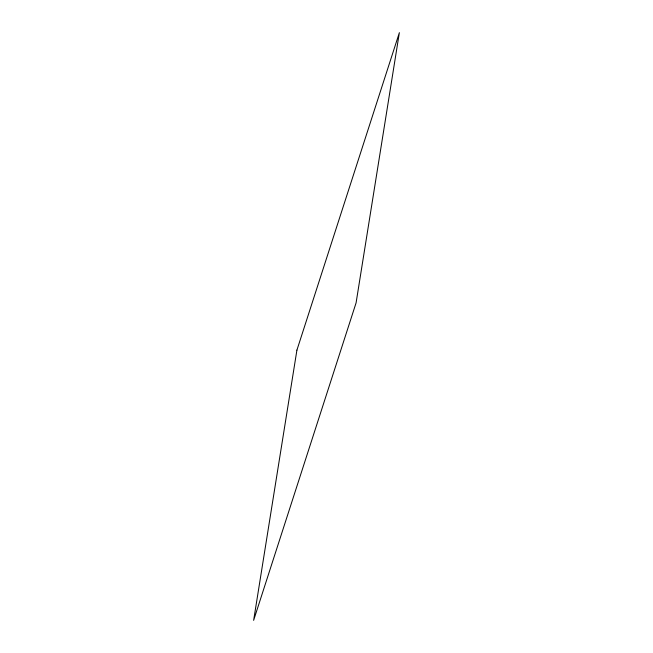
<?xml version="1.0" encoding="UTF-8"?>
<svg xmlns="http://www.w3.org/2000/svg" width="653" height="653" viewBox="0 0 653 653"><rect width="100%" height="100%" fill="white"/><g stroke="black" fill="none" stroke-linecap="round" stroke-linejoin="round"><path stroke-width="0.98" d="M296.919 350.114L253.633 620.35L356.081 302.886L399.367 32.65L296.919 350.114"/></g></svg>
